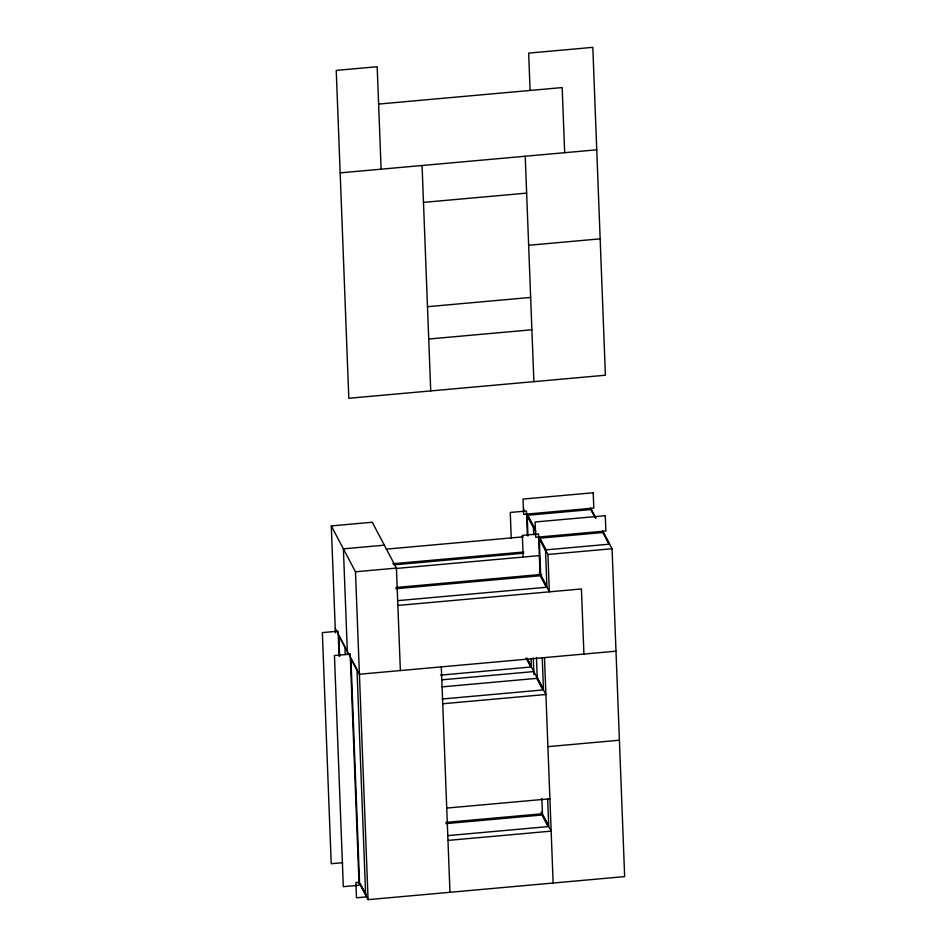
<?xml version="1.0" encoding="UTF-8"?>
<svg xmlns="http://www.w3.org/2000/svg" width="947" height="947" viewBox="0 0 947 947"><rect width="100%" height="100%" fill="white"/><g stroke="black" fill="none" stroke-linecap="round" stroke-linejoin="round"><path stroke-width="1.42" d="M378.611 104.063L562.175 87.574L564.672 152.692M340.162 172.863L596.74 149.815M423.475 202.386L526.65 193.117M528.651 245.273L600.161 238.845M427.488 306.698L530.651 297.429M428.731 339.026L531.894 329.757M335.404 632.797L331.296 525.916L372.254 522.235L396.426 568.093L400.368 670.559M384.34 545.164L343.394 548.846L347.442 654.247M386.329 549.142L523.182 536.842M392.792 563.761L523.762 551.994M394.07 564.85L523.727 553.202M331.296 525.916L355.48 571.775L396.426 568.093M538.512 536.653L547.911 554.492L612.058 548.727L624.653 876.602L368.075 899.65L358.664 881.811M395.325 568.543L539.541 555.593M396.059 587.483L541.743 574.391M395.846 588.714L540.228 575.74L546.324 587.294L397.527 600.67M397.858 605.441L581.422 588.951L583.92 654.069M615.988 651.181L359.41 674.24L335.238 628.37M440.473 675.14L530.793 667.031L526.035 658.011M442.261 679.792L533.812 671.565M442.083 686.871L536.76 678.36L542.88 689.961L442.367 698.993M442.734 703.763L545.898 694.494L527.088 658.828M547.899 746.65L619.409 740.223M446.735 808.075L549.899 798.806M446.013 822.41L542.086 813.781M445.871 823.641L542.004 815L548.124 826.601L447.623 835.633M447.978 840.403L551.142 831.135L541.068 812.029M342.684 862.693L331.225 863.723L322.347 632.608L338.115 631.187L339.073 656.212M358.818 882.273L355.894 882.533L356.474 897.792L366.738 896.868M590.561 507.959L595.935 518.151M602.659 530.888L612.058 548.727M591.461 510.184L595.533 517.914M603.547 533.114L608.98 543.424M594.894 517.37L590.786 509.569L527.846 515.227L534.013 526.911M526.425 513.724L535.824 531.551M539.269 572.722L549.343 591.828L547.911 554.492M527.005 658.118L531.374 666.404L531.089 659.254M360.807 884.664L366.252 895.01M530.095 90.45L528.663 53.115L592.81 47.35L605.393 375.225L348.816 398.273L336.232 70.398L377.178 66.728L381.12 169.182M525.23 156.231L533.883 381.653M544.489 657.609L553.143 883.018M540.121 575.729L538.523 533.942L522.342 535.398L523.17 557.014M542.252 657.893L543.46 689.333L537.221 677.496L536.452 657.49M547.674 799.043L548.704 825.973L542.442 814.077L541.838 798.487M533.706 534.783L533.433 527.55L527.195 515.713L527.964 535.978M533.291 658.035L533.919 674.465M527.372 535.505L526.425 511.013L510.255 512.457L511.25 538.405M523.738 508.622L523.845 511.498M422.066 165.5L430.719 390.922M441.314 666.877L449.967 892.287M355.48 571.775L368.075 899.65M345.217 654.673L344.933 647.298L338.848 635.768L339.642 656.425M593.213 492.76L523.016 499.069L523.596 514.387L593.805 508.077L593.213 492.76M605.299 515.701L535.102 521.998L535.694 537.316L605.891 531.007L605.299 515.701M602.872 532.51L539.944 538.156L546.099 549.852L609.039 544.194L602.872 532.51M350.201 654.117L334.445 655.537L343.311 886.652L359.079 885.244L350.201 654.117M545.519 550.479L539.281 538.642L540.666 574.829L546.904 586.667L545.519 550.479M357.019 670.227L350.946 658.71L359.552 882.959L365.625 894.489L357.019 670.227"/></g></svg>
